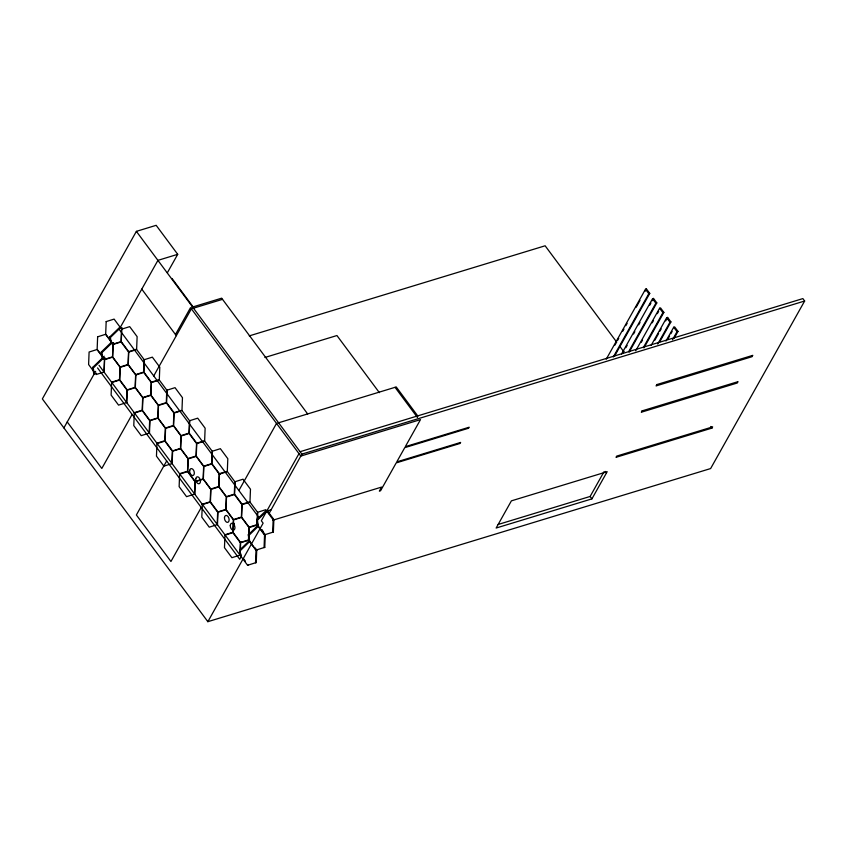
<?xml version="1.0" encoding="UTF-8"?>
<svg xmlns="http://www.w3.org/2000/svg" width="847" height="847" viewBox="0 0 847 847"><rect width="100%" height="100%" fill="white"/><g stroke="black" fill="none" stroke-linecap="round" stroke-linejoin="round"><path stroke-width="1.27" d="M104.128 372.172L104.626 359.657L112.556 357.159L119.999 367.175L119.501 379.689L111.571 382.188M126.806 402.685L127.294 390.171L135.224 387.672L142.667 397.688L142.18 410.202L134.239 412.701M149.474 433.198L149.961 420.684L157.891 418.185L165.334 428.201L164.847 440.715L156.917 443.214M172.142 463.711L172.629 451.197L180.57 448.698L188.002 458.714L187.515 471.228L179.585 473.727M194.81 494.225L195.308 481.721L203.238 479.222L210.681 489.238L210.183 501.742L202.253 504.24M219.214 474.024L218.717 486.538L210.787 489.037L203.354 479.021L203.841 466.506L211.771 464.008L219.214 474.024L219.934 473.801M217.478 524.748L217.975 512.234L225.905 509.735L233.349 519.751L232.851 532.265L224.921 534.764M219.415 474.119L218.928 486.633L226.371 496.649L234.301 494.15L234.788 481.636L227.356 471.62L219.415 474.119L220.135 473.897M233.814 525.786L233.92 523.287M234.079 525.955L234.174 523.446M240.336 542.673L239.839 555.187L231.909 557.686L224.466 547.67L224.963 535.166L232.893 532.668L240.336 542.673L241.046 542.461M241.882 504.537L241.395 517.051L233.454 519.55L226.022 509.534L226.509 497.02L234.439 494.521L241.882 504.537L242.803 504.42M240.156 555.261L240.643 542.747L248.573 540.248L256.016 550.264L255.529 562.779L256.239 562.556L256.736 550.042L255.243 548.041M248.976 527.427L248.478 539.941L240.548 542.44L233.105 532.424L233.603 519.92L241.533 517.422L248.976 527.427L249.696 527.215M256.842 549.841L256.133 550.063L248.69 540.047L249.177 527.533L257.117 525.034L264.55 535.05L264.063 547.564L264.783 547.342L265.27 534.828L261.554 529.82M265.439 534.531L264.719 534.743L257.287 524.727L257.774 512.223L265.704 509.725L273.147 519.73L272.66 532.244L273.369 532.032L273.867 519.518L267.165 510.508M268.944 513.727L301.871 454.119L804.65 301.013L802.861 298.599L300.082 451.705M167.367 272.745L177.711 254.322L156.166 225.323L136.378 231.358L42.35 398.905L207.854 621.677L710.622 468.56L804.65 301.013M63.896 427.904L95.626 371.367M102.858 358.472L104.139 356.195M119.819 328.244L157.923 260.357L177.711 254.322M175.467 334.501L190.522 307.662L300.78 456.067L420.493 419.614L405.311 446.655L469.164 427.216L468.592 428.222L404.75 447.661L396.767 461.89L460.609 442.441L460.048 443.447L396.205 462.896L380.578 490.741L379.382 491.101L381.637 487.078L272.618 520.28M132.121 414.437L101.809 468.455L67.241 421.933M153.731 375.92L191.39 308.816M166.679 460.959L136.367 514.976L170.935 561.497L201.247 507.48M238.875 490.519L276.524 423.415M249.092 540.947L239.722 550.021L241.183 556.659L239.722 559.274L97.553 367.916M298.991 453.653L261.331 520.757L263.131 523.171L207.854 621.677M606.208 359.244L645.488 289.24L646.452 288.943L649.765 293.401L614.393 356.428M614.89 345.174L616.182 342.887M617.474 340.589L618.755 338.292M622.619 331.41L623.911 329.112M625.838 325.672L627.129 323.374M636.15 307.302L640.004 300.42M645.16 291.241L646.452 288.943M613.281 357L648.802 293.697L649.765 293.401M621.55 353.982L652.55 298.737L653.503 298.44L656.817 302.898L629.162 352.172M622.64 353.453L623.921 351.156M625.859 347.715L627.14 345.428M633.567 333.972L634.858 331.675M638.712 324.803L640.004 322.506M649.649 305.322L650.93 303.025M652.222 300.738L653.503 298.44M628.739 351.526L655.864 303.194L656.817 302.898M635.737 350.764L659.601 308.234L660.565 307.937L663.879 312.395L643.942 347.926M641.274 342.315L642.555 340.028M652.201 322.834L653.492 320.547M657.346 313.676L658.638 311.378M643.561 347.175L662.915 312.691L663.879 312.395M651.184 345.322L666.663 317.731L667.616 317.434L670.93 321.902L659.474 342.315M654.752 340.356L658.617 333.485M659.898 331.188L661.189 328.901M665.689 320.875L667.616 317.434M657.717 344.03L669.977 322.188L670.93 321.902M665.975 341.023L673.714 327.228L674.678 326.942L677.992 331.399L674.17 338.197M668.315 338.281L669.585 336.015M670.856 333.739L672.126 331.473M672.518 339.732L677.028 331.685L677.992 331.399M498.142 524.473L590.126 496.458L603.996 471.747M591.915 498.872L607.172 471.694L511.397 500.852L496.151 528.03L591.915 498.872L590.126 496.458M711.956 428.095L712.634 426.888L616.711 456.099L616.034 457.306L711.956 428.095L710.76 426.486M113.636 342.739L111.349 343.437L110.83 342.739L109.888 336.81L119.258 327.736L119.766 328.424L122.063 327.736M111.349 343.437L110.406 337.508L119.766 328.424M105.028 357.974L102.741 358.673L102.222 357.974L101.28 352.045L110.65 342.961L111.169 343.66L113.456 342.961M102.741 358.673L101.799 352.744L111.169 343.66M96.505 373.273L94.218 373.972L93.699 373.273L92.757 367.333L102.127 358.26L102.635 358.959L104.933 358.26M94.218 373.972L93.276 368.032L102.635 358.959M257.795 525.436L256.853 519.497L266.223 510.423M258.314 526.135L257.372 520.196L266.741 511.122L271.326 509.725M249.209 540.746L248.266 534.806L257.626 525.733M249.727 541.445L248.785 535.505L258.144 526.432M240.241 550.719L249.611 541.646M96.05 374.554L103.98 372.055L104.467 359.541L97.034 349.525L89.094 352.024L88.607 364.538L93.816 371.547M219.384 473.717L227.314 471.218L227.811 458.703L220.368 448.688L212.438 451.186L211.941 463.701L219.384 473.717L220.104 473.494M249.039 527.162L256.969 524.664L257.467 512.149L250.024 502.133L242.094 504.632L241.596 517.146L249.039 527.162L249.759 526.94M264.719 534.743L273.369 532.032M256.133 550.063L264.783 547.342M99.025 365.301L247.589 565.277L256.239 562.556M191.771 307.281L221.649 298.176L307.652 413.939M192.629 308.446L222.517 299.34M249.262 335.888L545.129 245.789L616.743 342.199M264.91 357.476L336.937 335.539L379.371 392.659M277.763 423.045L396.237 386.963L417.92 416.163M273.147 519.73L273.867 519.518M264.55 535.05L265.27 534.828M240.548 542.44L241.268 542.228M256.016 550.264L256.736 550.042M247.589 565.277L248.309 565.055M645.488 289.24L648.802 293.697M652.55 298.737L655.864 303.194M659.601 308.234L662.915 312.691M666.663 317.731L669.977 322.188M673.714 327.228L677.028 331.685M619.898 346.434L623.826 351.738M605.224 471.43L606.41 473.039M395.041 387.323L417.507 417.56M172.026 278.494L193.264 307.09M136.378 231.358L301.871 454.119M141.767 289.134L176.324 335.656M119.173 329.398L259.013 517.633M256.853 519.497L257.372 520.196M261.723 529.523L263.205 531.524M109.888 336.81L110.406 337.508M248.266 534.806L248.785 535.505M101.28 352.045L101.799 352.744M243.851 559.041L245.334 561.053M241.183 556.659L239.722 550.021M92.757 367.333L93.276 368.032M97.638 336.81L97.14 349.324L104.583 359.34L112.513 356.841L113.011 344.327L105.568 334.311L97.638 336.81M106.171 321.595L105.684 334.11L113.117 344.126L121.057 341.627L121.544 329.112L114.101 319.097L106.171 321.595M111.613 382.59L111.116 395.104L118.559 405.12L126.489 402.621L126.986 390.107L119.543 380.091L111.613 382.59M113.159 344.443L112.672 356.958L120.105 366.973L128.045 364.475L128.532 351.96L121.089 341.944L113.159 344.443M120.253 367.344L119.766 379.858L127.198 389.874L135.128 387.375L135.626 374.861L128.183 364.845L120.253 367.344M121.756 329.134L121.259 341.648L128.702 351.664L136.632 349.165L137.129 336.651L129.686 326.635L121.756 329.134M128.744 352.066L128.246 364.581L135.689 374.586L143.619 372.087L144.117 359.583L136.674 349.567L128.744 352.066M134.281 413.103L133.784 425.618L141.227 435.633L149.157 433.135L149.654 420.62L142.211 410.604L134.281 413.103M135.827 374.956L135.34 387.471L142.783 397.487L150.713 394.988L151.2 382.473L143.768 372.458L135.827 374.956M142.921 397.857L142.434 410.372L149.866 420.387L157.807 417.889L158.294 405.374L150.851 395.358L142.921 397.857M144.424 359.647L143.937 372.161L151.369 382.177L159.31 379.678L159.797 367.164L152.354 357.148L144.424 359.647M151.412 382.579L150.914 395.094L158.357 405.11L166.287 402.611L166.785 390.096L159.342 380.081L151.412 382.579M156.949 443.616L156.462 456.131L163.895 466.146L171.825 463.648L172.322 451.133L164.879 441.118L156.949 443.616M158.505 405.469L158.008 417.984L165.451 428L173.381 425.501L173.879 412.987L166.435 402.971L158.505 405.469M165.589 428.37L165.101 440.885L172.544 450.9L180.475 448.402L180.962 435.887L173.529 425.872L165.589 428.37M167.092 390.16L166.605 402.674L174.048 412.69L181.978 410.192L182.465 397.677L175.022 387.661L167.092 390.16M174.08 413.092L173.593 425.607L181.025 435.623L188.955 433.124L189.453 420.61L182.01 410.594L174.08 413.092M179.617 474.129L179.13 486.644L186.562 496.66L194.503 494.161L194.99 481.647L187.547 471.631L179.617 474.129M181.173 435.993L180.676 448.497L188.119 458.513L196.049 456.014L196.546 443.51L189.103 433.495L181.173 435.993M188.267 458.883L187.769 471.398L195.212 481.414L203.142 478.915L203.64 466.401L196.197 456.385L188.267 458.883M189.76 420.673L189.273 433.188L196.716 443.203L204.646 440.705L205.133 428.19L197.7 418.174L189.76 420.673M196.748 443.606L196.26 456.12L203.693 466.136L211.634 463.637L212.121 451.123L204.678 441.107L196.748 443.606M202.285 504.643L201.798 517.157L209.241 527.173L217.171 524.674L217.658 512.16L210.225 502.144L202.285 504.643M210.935 489.397L210.437 501.911L217.88 511.927L225.81 509.428L226.308 496.914L218.865 486.898L210.935 489.397M235.106 481.699L234.608 494.214L242.051 504.23L249.981 501.731L250.479 489.217L243.036 479.201L235.106 481.699M642.09 410.88L641.338 412.214L737.261 383.003L738.012 381.658L642.09 410.88M656.849 384.57L656.097 385.914L752.02 356.703L752.782 355.359L656.849 384.57M230.278 525.489A3.579 2.192 73.1 0 0 233.603 530.169A3.579 2.192 73.1 0 0 233.941 524.526A3.579 2.192 73.1 0 0 230.278 525.489M224.466 517.559A3.579 2.192 73.1 0 0 227.716 522.355A3.579 2.192 73.1 0 0 228.182 516.776A3.579 2.192 73.1 0 0 224.466 517.559M195.826 478.576A3.579 2.192 73.1 0 0 198.77 483.775A3.579 2.192 73.1 0 0 199.712 478.502A3.579 2.192 73.1 0 0 195.826 478.576M189.728 470.286A3.579 2.192 73.1 0 0 192.618 475.548A3.579 2.192 73.1 0 0 193.635 470.35A3.579 2.192 73.1 0 0 189.728 470.286"/></g></svg>
